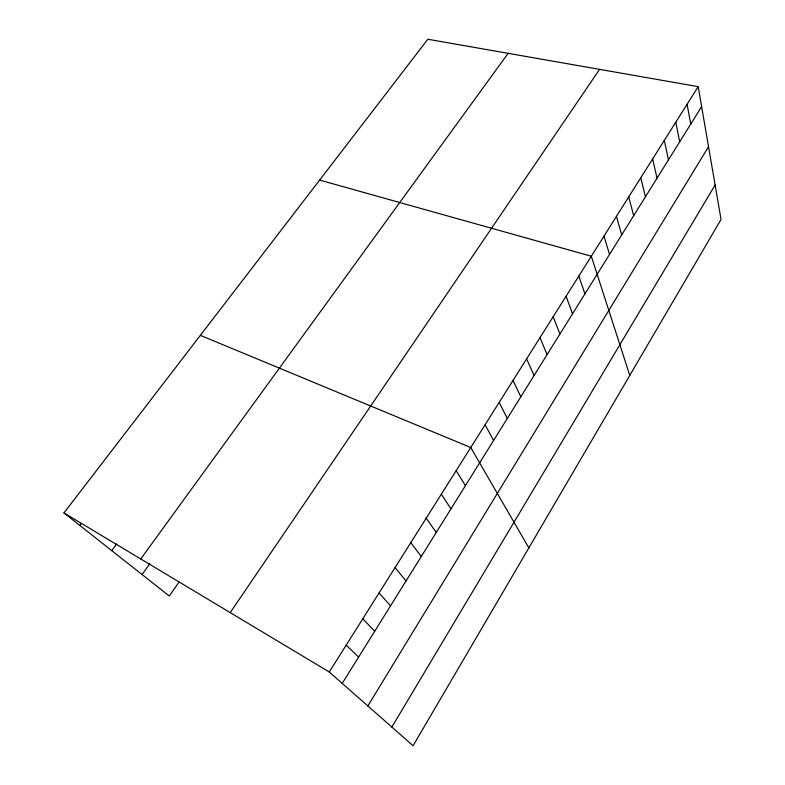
<?xml version="1.0" encoding="UTF-8"?>
<svg xmlns="http://www.w3.org/2000/svg" width="785" height="785" viewBox="0 0 785 785"><rect width="100%" height="100%" fill="white"/><g stroke="black" fill="none" stroke-linecap="round" stroke-linejoin="round"><path stroke-width="1.18" d="M391.843 727.067L715.115 184.985M367.851 705.951L708.531 146.736M342.211 683.392L701.633 106.623M698.199 86.654L721.042 219.437L413.077 745.75L329.258 671.999L698.199 86.654L427.825 39.25L63.958 512.919L169.256 596.001L179.078 582.097M230.221 612.614L599.583 69.365M142.046 574.532L149.758 563.846M140.741 558.959L508.13 53.331M111.745 550.619L116.69 543.936M79.864 525.469L81.297 523.595M319.642 180.079L591.321 256.234L629.776 375.407M200.361 335.352L470.755 447.519L528.864 547.881M63.958 512.919L329.258 671.999M346.185 645.152L358.617 657.065M362.788 618.815L374.73 631.218M379.076 592.96L390.537 605.843M395.071 567.594L406.061 580.929M410.761 542.7L421.31 556.467M426.167 518.247L436.283 532.436M441.298 494.246L450.992 508.837M456.163 470.666L465.436 485.65M485.091 424.763L493.598 440.463M499.182 402.411L507.316 418.454M513.027 380.45L520.798 396.817M526.637 358.863L534.055 375.534M540.011 337.638L547.096 354.614M553.16 316.767L559.921 334.037M566.093 296.259L572.53 313.794M578.81 276.075L584.943 293.884M603.989 236.128L609.523 254.438M616.451 216.356L621.691 234.911M628.716 196.907L633.672 215.689M640.766 177.783L645.447 196.78M652.629 158.963L657.045 178.175M664.296 140.446L668.457 159.865M675.777 122.234L679.692 141.84M687.081 104.307L690.751 124.089"/></g></svg>
